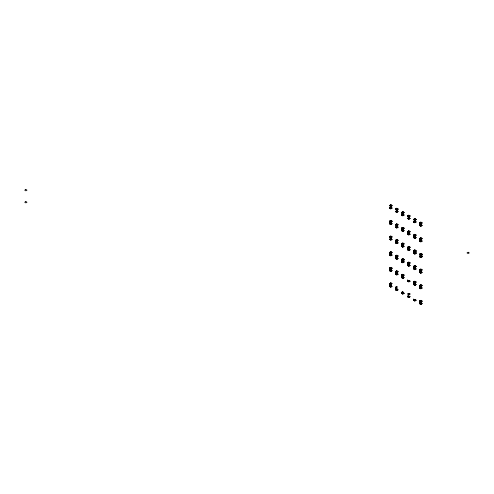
<?xml version="1.0" encoding="UTF-8"?>
<svg xmlns="http://www.w3.org/2000/svg" width="494" height="494" viewBox="0 0 494 494"><rect width="100%" height="100%" fill="white"/><g stroke="black" fill="none" stroke-linecap="round" stroke-linejoin="round"><path stroke-width="0.74" d="M389.649 205.411L390.803 204.751L391.952 205.411L391.952 205.856L390.803 205.195L389.649 205.856L389.649 205.411L390.803 206.078L391.952 205.411M389.649 205.813L390.803 206.523L391.952 205.813L390.803 204.751M389.649 207.986L390.803 207.301L391.952 207.968L390.803 208.919L389.649 207.968L390.803 208.919M390.803 207.412L389.649 208.073L390.803 208.74L391.952 208.073L390.803 207.319L389.649 208.252M390.803 208.653L391.952 207.968M396.812 208.215L396.812 208.659L395.657 209.326L395.657 208.882L396.812 208.215L397.96 208.882L397.96 209.326L396.812 209.993L395.657 209.283M397.411 209.011L396.207 209.641L396.262 211.784L397.411 211.123L397.355 208.981M395.657 208.882L396.812 209.549L397.96 208.882M396.812 209.944L397.96 209.283L396.812 208.616L397.96 209.326M397.96 211.722L396.812 212.389L395.657 211.722L396.812 211.055L397.96 211.722L396.812 210.771L397.96 211.543L396.812 212.21L395.657 211.543M396.207 211.753L397.355 211.086M396.812 212.117L397.96 211.438M402.814 215.853L401.665 214.909L402.814 214.242L403.969 214.909L402.814 215.853L401.665 215.186L401.665 212.352L402.814 211.685L403.969 212.352L403.969 212.797L402.814 212.13L401.665 212.747L402.814 213.457L403.969 212.747L402.814 211.685M401.665 212.797L402.869 212.161M403.969 212.352L402.814 213.013L401.665 212.352M390.803 224.56L389.649 223.615L390.803 222.948L391.952 223.634L390.803 224.56L389.649 223.899L389.649 221.059L390.803 220.392L391.952 221.059L391.952 221.503L390.803 222.17L389.649 221.503L390.853 220.867M401.665 215.186L402.814 214.526L403.969 215.186M391.952 221.059L390.803 221.726L389.649 221.059M391.952 221.46L390.803 222.121L389.649 221.46L390.803 220.793L391.952 221.503M402.814 215.588L403.969 214.909M389.649 223.899L390.803 223.232L391.952 223.899M391.952 223.615L390.803 224.387L389.649 223.72L390.853 222.979L390.853 221.571M407.674 215.816L408.822 215.156L409.977 215.816L409.977 216.261L408.822 215.594L407.674 216.261L407.674 215.816L408.822 216.483L409.977 215.816M409.427 215.946L408.272 216.613L408.217 218.694L408.618 218.521L408.272 218.725L408.272 216.613L409.372 215.915L409.31 218.126L409.254 216.847M395.657 224.968L395.657 224.529L396.812 223.862L397.96 224.529L397.96 224.968L396.812 224.264L395.657 224.968L396.812 225.635L397.96 224.924M407.674 216.218L408.822 216.928L409.977 216.218L408.822 215.156M407.674 218.391L408.822 217.706L409.977 218.373L408.822 219.324L407.674 218.373L408.822 219.324M408.822 217.817L407.674 218.478L408.822 219.145L409.977 218.478L408.822 217.724L407.674 218.657M397.355 224.622L396.207 225.289L396.262 227.431L396.435 225.406L397.96 224.529M396.262 225.32L397.411 224.653M396.491 225.437L397.182 225.036L397.182 226.9L397.355 225.326M408.822 219.058L409.977 218.373M395.657 227.098L396.812 226.419L397.96 227.098L396.812 228.03L395.657 227.079L396.812 228.03M396.812 226.524L395.657 227.191L396.812 227.851L397.96 227.191L396.756 226.45M395.657 227.364L396.812 226.703L397.96 227.364M396.812 227.765L397.96 227.079M414.83 218.62L414.83 219.064L413.676 219.731L413.676 219.287L414.83 218.62L415.985 219.287L415.985 219.731L414.83 220.398L413.676 219.688M415.435 219.416L414.225 220.046L414.281 222.189M415.985 219.287L414.509 220.194L414.225 222.158M402.814 229.883L403.969 230.568L402.814 231.501L401.665 230.834L401.665 227.993L402.814 227.333L403.969 227.993L403.969 228.438L402.814 229.105C401.153 226.771 401.208 231.346 402.814 231.322L403.969 230.655L402.814 229.994M413.676 221.862L414.83 221.176L415.985 221.843L414.83 222.794L413.676 221.843L414.83 222.794M414.83 221.281L413.676 221.948L414.83 222.615L415.985 221.862L414.83 222.51M402.437 228.71L402.382 230.76M413.676 222.127L414.83 221.46L415.985 222.127M403.969 227.993L402.814 228.66L402.814 231.501M402.814 228.839L403.969 228.172L402.814 227.506L401.665 228.172L402.968 228.926M415.151 221.627L415.38 219.379M403.969 228.395L402.585 229.173L401.431 228.481L402.814 227.728L403.969 228.438M389.649 236.706L390.803 236.039L391.952 236.706L391.952 237.145L390.803 237.812L389.649 236.706L390.803 237.367L390.803 237.812M389.649 237.145L390.803 236.435L391.952 237.145M401.665 230.655L401.82 228.086M391.402 236.83L390.198 237.466L390.198 239.578L391.353 238.911L391.353 237.503M390.482 237.608L391.952 236.706M402.789 231.173L403.969 230.55M391.174 237.213L391.174 238.275L390.482 238.676L390.427 237.577M389.649 239.275L390.803 238.596L391.952 239.275L390.803 240.208L389.649 239.257L390.803 239.942L391.952 239.257M389.649 239.541L390.803 238.88L391.952 239.541M420.839 224.647L421.987 225.307L420.839 226.258L419.684 225.591L419.684 222.757L420.839 222.09L421.987 222.757L421.987 223.202L420.839 222.535L420.839 222.09M419.684 223.202L420.894 222.566M421.987 222.757L420.839 223.418L419.684 222.757M408.976 232.483L407.674 231.464L408.822 230.797L409.977 231.464L409.977 231.908L408.791 232.557L407.674 231.908L407.674 234.304L408.822 234.965L409.977 234.304L408.822 233.353M420.894 224.677L419.684 225.418L420.839 226.079L421.987 225.418L420.839 224.665M408.427 234.255L408.371 232.137L408.353 234.298M419.684 225.591L420.839 224.931L421.987 225.591M409.977 231.464L408.822 232.304L409.977 231.643L408.822 230.976L407.674 231.643L408.976 232.39L408.594 232.637L407.439 231.945L408.822 231.198L409.977 231.908M396.812 243.678L395.657 242.727L396.812 242.06L397.96 243.011L396.812 243.678L395.657 243.011L395.657 240.17L396.812 239.504L397.96 240.17L397.96 240.615L396.812 241.282L395.657 240.572L396.812 239.905L397.96 240.615L396.812 241.239M420.839 226.258L421.987 225.307M395.657 240.615L396.861 239.979M396.577 240.331L395.885 240.732L395.885 241.794L396.577 241.393M407.822 233.903L408.976 234.699L408.976 232.217L407.674 231.464M397.96 240.17L396.812 240.837L395.657 240.17M408.822 234.724L409.977 234.02M395.657 243.011L396.812 242.344L397.96 243.011M397.96 242.727L396.812 243.499L395.657 242.832L396.861 242.091L396.861 240.683M415.985 237.768L414.83 236.836L415.985 237.768L414.83 238.435L413.676 237.768L413.676 234.934L414.83 234.267L415.985 234.934L415.985 235.372L414.83 236.039L413.676 235.372L414.83 234.662L415.985 235.372M415.38 235.027L414.225 235.694L415.435 235.058L415.435 237.169L414.281 237.836L414.281 235.663M413.676 234.934L414.83 235.595L415.985 234.934M402.814 245.53L403.969 246.21L402.814 247.142L401.665 246.481L401.665 243.641L402.814 242.974L403.969 243.641L403.969 244.085L402.585 244.814L401.431 244.122L401.82 243.9M401.665 244.085L402.814 243.375L403.969 244.085M402.27 244.431L403.419 243.764L403.419 245.876L402.419 246.457L402.419 244.345M403.969 243.641L402.814 244.308L402.814 247.142M414.225 237.805L415.38 237.139M402.814 244.481L403.969 243.82L402.814 243.153L401.665 243.82L402.968 244.616M402.968 244.567L402.585 244.814M389.649 255.009L390.803 255.676L391.952 255.009L390.803 254.256L391.952 255.188L390.803 255.855L389.649 255.188L389.649 252.348L390.803 251.681L391.952 252.348L391.952 252.792L390.803 252.125L389.649 252.792L390.803 253.459L391.952 252.749L390.803 251.681M415.985 237.484L414.83 238.17L413.676 237.484L413.731 235.342M401.665 246.234L402.968 246.772M390.254 253.138L391.402 252.477L391.402 254.583L390.254 255.25L390.254 253.076M389.649 252.348L390.803 253.014L391.952 252.348M403.969 246.197L402.814 246.901L401.665 246.173M389.649 255.188L390.803 254.521L391.952 255.188M419.684 239.09L419.684 238.398L420.839 237.731L421.987 238.398L421.987 238.843L420.839 239.51L419.684 238.843L420.839 238.133L421.987 238.843L420.839 239.467L419.684 238.8M391.952 254.904L390.803 255.583L389.649 254.904L390.853 255.54L390.853 253.428L389.649 252.749M419.739 238.874L420.894 238.207M421.987 238.398L420.839 239.065L419.684 238.398M420.839 241.64L419.684 240.955L420.839 240.288L421.987 240.973L420.839 241.906L419.684 241.239L419.684 240.158L420.66 239.658L420.66 238.59M408.976 248.087L407.674 247.284L408.822 246.444L409.977 247.105L409.977 247.55L408.822 248.216L407.674 247.488L408.89 247.914M420.66 239.658L419.684 240.158M407.674 247.284L408.822 246.617L409.977 247.284L408.822 247.951M407.729 247.587L408.878 246.92M420.894 240.319L419.684 241.06L420.839 241.727L421.987 240.973L420.839 241.906M419.684 241.239L420.839 240.572L421.987 241.239M408.822 247.772L409.977 247.105M408.594 248.284L409.977 247.506L408.822 246.839L407.439 247.618L408.594 248.26M395.657 258.387L396.812 257.707L397.96 258.652L396.812 259.319L395.657 258.652L395.657 255.818L396.812 255.151L397.96 255.818L397.96 256.263L396.812 255.596L395.657 256.263L396.812 256.923L397.96 256.213L396.812 255.151M396.861 255.626L395.713 256.293L395.713 258.405M397.96 255.818L396.812 256.479L395.657 255.818M408.384 249.871L408.31 247.834M408.791 250.285L409.977 249.661L408.822 250.612L407.674 249.945L407.674 247.488L408.976 248.13M395.657 258.652L396.812 257.992L397.96 258.652M396.812 259.319L397.96 258.374M413.676 250.575L414.83 249.908L415.985 250.575L415.985 253.416L414.83 254.083L413.676 253.416L413.676 250.575L414.83 251.242L415.985 250.575M414.83 250.31L415.985 251.02L414.83 251.687L413.676 250.977L414.83 249.908M413.676 251.02L414.886 250.384M401.665 259.282L402.814 258.621L403.969 259.282L403.969 262.123L402.814 262.789L401.665 262.123L401.665 259.282L402.814 259.949L403.969 259.282M414.886 252.496L413.676 253.237L414.83 253.904L415.985 253.237L414.83 252.57M401.949 260.079L402.641 260.48L401.949 260.079L401.894 261.974L402.814 261.172L403.969 261.839L402.814 262.61L401.665 261.944L402.814 261.19M413.676 253.416L414.83 252.749L415.985 253.416M389.649 267.995L390.958 268.748L390.958 271.231L389.649 270.521L390.803 269.885L391.952 270.564L390.803 271.496L389.649 270.829L389.649 267.995L390.803 267.328L391.952 267.995L391.952 268.433L390.803 269.1M414.83 254.083L415.985 253.132M389.649 268.433L390.803 267.773L391.952 268.433M391.402 268.119L390.198 268.755L390.353 270.749M401.665 262.123L402.814 261.456L403.969 262.123M391.952 267.995L390.803 268.835L391.952 268.168L390.803 267.507L389.649 268.168L390.958 268.946M391.952 268.39L390.569 269.168L389.42 268.501L390.803 267.328M389.649 270.829L390.803 270.169L391.952 270.829M419.684 254.046L420.839 253.379L421.987 254.046L421.987 256.886L420.839 257.547L419.684 256.886L419.684 254.046L420.839 254.713L421.987 254.046M419.684 254.49L420.839 253.379M391.952 270.545L390.803 271.317L389.649 270.589L390.803 269.99L391.952 270.656M419.739 254.521L420.894 253.854M408.822 266.26L407.674 265.309L408.822 264.642L409.977 265.593L408.822 266.26L407.674 265.593L407.674 262.752L408.822 262.086L409.977 262.752L409.977 263.197L408.822 262.53L407.674 263.197L408.822 263.864L409.977 263.154L408.822 262.086M421.987 254.441L420.839 255.151L419.684 254.441M419.684 256.614L420.894 255.966M419.684 256.886L420.839 256.219L421.987 256.886M409.427 262.882L408.272 263.543L408.272 265.655L408.272 263.481L409.372 262.845L409.427 264.988L409.199 263.259M407.674 262.752L408.822 263.419L409.977 262.752M395.811 271.725L395.428 271.972L396.577 272.639L396.96 272.392L395.657 271.459L396.812 270.798L397.96 271.459L397.96 271.904L396.812 271.194L395.657 271.904M395.657 271.638L396.812 270.971L397.96 271.638L396.812 272.305L397.96 271.459M420.839 257.547L421.987 256.602M408.822 264.747L407.674 265.414L408.822 266.081L409.977 265.414L408.822 264.661L407.674 265.593M396.207 272.219L397.355 271.558M396.262 272.256L397.411 271.589M409.372 264.957L409.143 263.852M396.812 273.349L397.96 274.3L395.731 273.201L396.843 273.824M396.577 272.639L397.96 271.861M408.822 265.988L409.977 265.309M395.811 273.904L396.96 274.701L396.96 272.213L395.657 271.459M396.812 273.46L397.96 274.121L396.812 274.788L395.867 273.935M395.657 274.121L395.811 271.552M396.793 273.818L395.867 273.12M396.207 274.306L397.355 273.67M396.812 274.72L397.96 274.016M396.812 274.967L396.812 272.503L395.657 271.836L395.657 274.3L396.812 274.967L397.96 274.3M414.602 268.242L415.985 269.057L414.83 269.724L413.676 269.057L413.676 266.223L414.83 265.556L415.985 266.223L415.985 266.667L414.83 267.328L413.676 266.667L414.83 265.556M413.731 266.698L414.886 266.031M415.985 266.223L414.83 266.884L413.676 266.223M414.83 267.285L415.985 266.618L414.83 265.957L415.985 266.667M402.814 276.819L403.969 277.505L402.814 278.431L401.665 277.77L401.665 274.93L402.814 274.263L403.969 274.93L403.969 275.374L402.814 274.664L401.431 275.442L402.585 276.103L403.969 275.331M401.721 275.405L402.869 274.738L402.814 274.263M413.91 266.779L413.731 268.804L413.787 266.667M402.437 275.64L402.382 277.696M402.814 275.596L403.969 274.93M402.814 275.769L403.969 275.109L402.814 274.442L401.665 275.109L402.968 275.88M389.649 283.636L390.803 282.883L391.952 283.55L390.803 284.303L389.649 283.55L389.649 286.477L390.803 287.144L391.952 286.477L390.803 285.588L389.717 286.217L390.865 286.928L390.865 285.995L389.729 285.415M402.845 277.295L401.739 276.671L403.969 277.77M415.985 268.773L414.83 269.458L413.96 268.674M402.814 276.924L403.969 277.591L402.814 278.258L401.665 277.523L401.869 275.312M401.665 277.591L401.82 275.016M390.803 284.217L391.952 283.55M402.801 277.282L401.875 276.591M402.789 278.11L403.969 277.486M390.803 285.612L389.649 286.298L390.803 286.965L391.952 286.254L390.803 285.631M389.649 286.477L390.878 285.68L390.878 283.019L389.729 283.68L389.729 286.341M390.865 285.995L390.803 287.144M420.839 271.577L421.987 272.243L420.839 273.194L419.684 272.527L419.684 269.687L420.839 269.026L421.987 269.687L421.987 270.132L420.839 269.465L419.684 270.132L420.839 270.798L421.987 270.088L420.839 269.421L419.455 270.175L420.604 270.842L420.993 270.619M420.289 270.484L421.438 269.817L421.438 271.928L420.233 272.534L420.233 270.446L421.388 269.786L421.388 271.898M421.987 269.687L420.839 270.533L421.987 269.866L420.839 269.199L419.684 269.866L420.993 270.712M420.839 271.595L421.987 272.348L420.839 273.015L419.684 272.348L419.869 270.064M419.684 272.527L420.839 271.861L421.987 272.527M407.735 280.092L407.735 281.03L408.822 280.351L409.977 281.234L408.822 281.901L407.674 281.234L407.674 280.129L408.89 280.82L407.735 280.154M396.812 289.101L397.96 289.768L396.812 289.058L395.657 289.768L396.812 290.435L397.96 289.725L396.812 290.608L395.657 289.947L395.657 287.107L396.886 286.483L396.886 289.144L395.731 289.811L395.731 287.15L396.886 286.483M421.987 272.243L420.839 272.947L419.684 272.287M407.674 281.234L408.822 280.573L409.977 281.234M395.799 288.842L396.873 289.465L395.799 288.842L395.793 289.78M395.855 288.941L396.873 289.527M408.822 281.722L409.977 281.061L408.822 281.901M395.657 289.947L396.812 289.28L397.96 289.947M414.602 283.043L414.985 282.796L413.676 281.864L414.83 281.197L415.985 281.864L415.985 282.309L414.602 283.043L413.447 282.352L413.83 282.13M413.676 282.043L414.83 281.376L415.985 282.043L414.83 282.71M414.83 283.754L415.985 284.439L414.83 285.371L413.676 284.705L413.676 282.241L414.83 281.599L415.985 282.309M413.892 282.253L413.737 284.427M414.299 282.667L414.312 284.742M415.985 281.864L414.83 282.531L414.83 285.371M415.985 284.705L413.75 283.605L414.861 284.229M413.892 284.34L414.83 285.192L415.985 284.525L414.83 283.865M413.676 284.525L413.83 281.957M414.818 284.223L413.892 283.525M401.727 292.405L402.882 291.676L401.665 292.368L402.882 292.93L401.727 292.269L401.665 293.411L402.814 294.078L403.969 293.189L402.814 293.837M414.954 284.958L414.799 282.957M414.83 285.124L415.985 284.421M401.665 293.411L402.814 292.744L403.969 293.411M402.882 292.93L402.814 294.078M403.969 293.214L402.814 293.899L401.665 293.238L402.814 292.572L403.969 293.214L402.814 292.572L401.665 293.17L402.882 293.794M420.839 287.224L421.987 287.909L420.839 288.836L419.684 288.175L419.684 285.334L420.839 284.668L421.987 285.334L421.987 285.779L420.839 286.44M419.746 285.81L420.894 285.143M420.456 286.045L420.4 288.101M420.839 286.001L421.987 285.334M420.839 286.174L421.987 285.513L420.839 284.847L419.684 285.513L420.993 286.285M407.674 293.955L408.822 293.288L409.977 294.041L408.822 294.708L407.674 294.041L408.822 293.374L409.977 294.041M419.684 287.996L420.894 287.255M409.977 293.955L408.822 294.708M420.456 288.132L420.326 286.057M420.808 288.515L421.987 287.891L420.839 288.663L419.684 287.928M407.674 296.703L408.822 295.992L409.977 296.678C409.205 295.344 406.198 297.079 408.822 297.369L409.977 296.659L408.822 297.549L407.674 296.882M407.735 296.622L408.89 297.332C409.785 296.116 406.167 295.307 408.822 296.505M414.898 299.87L413.676 299.241L414.898 299.87L414.83 301.013L413.676 300.352L414.898 300.797M413.676 300.352L414.83 299.685L415.985 300.13L414.83 300.772L413.676 300.173L414.83 299.463L415.985 300.148L414.83 300.84M414.83 301.013L415.985 300.352M419.838 301.068L419.684 303.637L420.839 304.304L421.987 303.532L420.839 304.483L419.684 303.816L419.684 300.976L420.839 300.315L421.987 300.976L421.987 301.42L420.839 300.315M419.838 301.241L419.455 301.488L420.604 302.155L421.987 301.377M419.684 301.42L420.839 300.71M419.746 301.457L420.894 300.79M420.246 301.748L420.382 303.822M420.839 301.643L421.987 300.976M420.839 301.822L421.987 301.155L420.839 300.488L419.684 301.155L420.993 301.951M420.993 301.908L420.604 302.155M419.684 303.575L420.894 302.896M420.4 303.742L420.264 301.735L420.456 303.779M415.985 219.731L414.83 219.064L415.985 219.688L414.83 220.349L413.676 219.287M409.254 216.23L409.31 218.126M408.618 216.662L408.618 218.521M414.83 221.195L415.985 221.948M420.721 224.708L420.721 223.467M390.803 207.585L391.952 208.252M408.822 217.99L409.977 218.657M414.509 222.059L414.46 220.163M419.684 225.307L420.839 225.993M395.657 211.722L396.812 212.389M396.756 224.338L397.306 224.653M395.657 224.529L396.812 225.19L396.812 225.635L395.657 224.924M401.665 227.993L402.968 228.747L402.968 231.235L401.665 230.525M401.721 228.314L402.968 229.018M401.665 228.37L402.863 229.043M408.871 232.513L407.674 231.84L408.822 231.241L408.822 230.797M413.676 235.329L414.83 235.996M390.803 223.053L391.952 223.72M408.822 233.458L409.977 234.125L408.822 234.792L407.674 234.057M414.83 236.929L415.985 237.595L414.83 238.256L413.676 237.595M420.839 240.399L421.987 241.06M390.569 223.084L390.624 221.25M402.814 230.167L403.969 230.834M408.822 233.637L409.977 234.304M401.82 230.439L402.968 231.167M408.976 234.638L407.778 233.965L407.778 231.877M420.839 253.78L421.987 254.49M414.83 250.415L415.929 251.051L415.929 253.163L414.83 252.465L413.676 253.132L414.83 253.817M420.839 253.885L421.938 254.521M401.665 243.641L402.968 244.394L402.968 246.877L401.77 246.142M407.674 247.105L408.976 247.864L408.976 250.347L407.822 249.594M401.721 243.783L402.882 244.444M402.968 244.66L401.721 243.956L402.814 244.746M391.174 238.275L391.118 237.182M408.822 249.001L409.977 249.68M420.839 255.935L421.987 256.614M396.812 242.165L397.96 242.832M402.814 245.635L403.969 246.302L402.814 246.969L401.665 246.302L401.82 243.727M408.822 249.106L409.977 249.773L408.822 250.433L407.674 249.773L407.822 247.198M402.814 245.814L403.969 246.481M408.822 249.279L409.977 249.945M408.976 250.242L407.674 249.705L407.809 247.537M407.674 249.637L408.822 250.372M419.684 256.602L420.839 257.281M402.764 259.091L403.969 259.727L402.814 260.394L401.665 259.727L402.814 259.06L403.969 259.683L402.814 260.35L401.665 259.683L402.814 258.621M419.684 269.687L420.993 270.44L420.993 272.929L419.684 272.219L420.993 272.861M419.746 269.835L420.9 270.496M395.657 256.213L396.812 256.88M413.676 266.618L414.886 267.297M419.684 270.07L420.882 270.737M419.455 270.199L420.604 270.866M396.812 257.726L397.96 258.479L396.812 259.146L395.657 258.479L396.861 257.738L396.861 256.33M403.969 261.944L402.764 261.203L402.764 259.795M414.83 268.131L415.985 268.884L414.83 269.545L413.676 268.884M408.822 264.926L409.977 265.593M414.83 268.396L415.985 269.057M402.869 262.475L402.641 260.48M408.272 265.593L407.723 265.278L407.723 263.166L408.822 263.815L408.822 263.419M413.787 268.773L414.886 269.409M395.657 258.374L396.812 259.054M401.665 261.839L402.814 262.524M401.665 274.93L402.968 275.683L402.968 278.165L401.665 277.461M413.676 281.864L414.985 282.617L414.985 285.106L413.676 284.396M419.684 285.334L420.993 286.088L420.993 288.57L419.684 287.866L420.993 288.508M389.704 268.31L390.958 269.014M396.96 272.484L395.719 271.601M401.721 275.244L402.968 275.948M414.985 282.883L413.744 282.006M419.746 285.649L420.993 286.353M389.649 268.372L390.847 269.039M401.665 275.306L402.863 275.979M413.676 282.241L414.88 282.914M419.684 285.711L420.888 286.378M420.839 287.329L421.987 287.996M420.839 287.508L421.987 288.175M389.754 270.496L390.958 271.163M395.762 273.966L396.96 274.633M401.82 277.369L402.968 278.103M413.83 284.309L414.985 285.038M408.89 281.66L407.704 280.975L408.89 281.685L408.822 280.796M390.803 282.969L391.952 283.636M419.684 300.976L420.993 301.735L420.993 304.218L419.838 303.464L420.993 304.113M419.746 301.124L420.9 301.785M419.746 301.297L420.993 302.001M402.882 291.744L402.814 292.744M419.684 301.359L420.839 302.087M420.839 302.865L421.987 303.551M415.985 300.173L414.83 299.685M420.839 302.976L421.987 303.637L420.839 304.304L419.684 303.507M391.952 286.477L390.803 285.81L390.803 282.883M408.822 296.215L409.977 296.882M420.839 303.149L421.987 303.816M408.89 296.4L407.816 295.776L407.748 296.746M401.665 292.306L402.882 292.998M413.676 299.241L414.898 299.932M395.719 289.682L396.873 290.392L396.873 289.465M420.839 223.239L420.839 224.931M420.839 237.731L420.839 238.176M420.839 238.88L420.839 240.572M420.839 254.527L420.839 256.219M420.839 269.026L420.839 269.465M420.839 270.731L420.839 273.194M420.839 284.668L420.839 285.112M420.839 285.816L420.839 288.836M420.839 301.464L420.839 304.483M420.388 270.36L420.443 272.503M420.4 286.014L420.382 288.175M420.308 270.403L420.289 272.571M419.894 285.717L419.894 287.829M419.894 301.365L419.894 303.477M419.838 269.78L419.838 272.262M419.838 285.421L419.838 287.909M415.201 219.793L415.201 221.658M414.83 234.267L414.83 234.712M414.83 235.595L414.83 236.039M414.83 251.057L414.83 252.749M414.83 266.704L414.83 269.724M414.83 281.197L414.83 281.642M413.731 251.051L413.731 253.163M413.744 299.203L413.744 300.136M408.89 232.266L408.865 234.601M408.878 247.624L408.871 250.242M408.822 216.483L408.822 216.928M408.822 232.507L408.822 234.965M408.822 246.444L408.822 246.889M408.822 247.593L408.822 250.612M408.452 263.629L408.507 265.525M408.384 247.784L408.365 249.952M408.297 232.18L408.279 234.341M407.822 231.55L407.822 234.039M402.814 212.834L402.814 214.526M402.814 227.333L402.814 227.771M402.814 242.974L402.814 243.419M402.814 259.764L402.814 262.789M402.869 275.442L402.814 278.431M402.382 228.673L402.283 230.883L402.301 228.716M402.382 275.609L402.283 277.819L402.301 275.652M402.363 244.308L402.27 246.518M401.795 292.306L401.795 293.17M397.355 272.262L397.411 273.701L396.41 274.275L396.41 272.163M397.306 225.357L397.306 226.765M396.873 272.268L396.855 274.596M396.812 209.549L396.812 209.993M396.812 223.862L396.812 224.307M396.812 239.504L396.812 239.948M396.812 240.652L396.812 242.344M396.812 256.3L396.812 257.992M396.812 270.798L396.812 271.237M396.812 286.44L396.812 289.28M396.355 272.132L396.336 274.3M396.281 272.175L396.262 274.343M395.713 240.646L395.713 242.758M395.762 271.879L395.731 274.016M391.402 237.534L391.402 238.942L390.254 239.609L390.254 237.497M391.402 268.822L391.402 270.23L390.254 270.873L390.272 268.705M391.353 268.792L391.353 270.199M390.865 268.798L390.847 271.126M390.803 206.078L390.803 206.523M390.803 220.392L390.803 220.837M390.803 221.54L390.803 223.232M390.803 236.039L390.803 236.484M390.803 253.014L390.803 255.855M390.803 269.039L390.803 271.496M390.353 268.662L390.328 270.829M389.933 221.652L389.933 223.51L389.877 221.615M389.834 268.366L389.834 270.453M389.803 268.081L389.803 270.564M25.855 189.517L24.7 190.184L25.855 190.851L27.003 190.184L25.855 189.517M25.855 201.589L24.7 202.25L25.855 202.917L27.003 202.25L25.855 201.589M390.803 204.924L389.649 205.59L390.803 206.257L391.952 205.59L390.803 204.924M396.812 208.394L395.657 209.061L396.812 209.728L397.96 209.061L396.812 208.394M402.814 211.864L401.665 212.525L402.814 213.192L403.969 212.525L402.814 211.864M390.803 220.571L389.649 221.238L390.803 221.899L391.952 221.238L390.803 220.571M402.869 214.273L401.665 215.014L402.814 215.68L403.969 215.014L402.814 214.26M408.822 215.328L407.674 215.995L408.822 216.662L409.977 215.995L408.822 215.328M396.812 224.041L395.657 224.702L396.812 225.369L397.96 224.702L396.812 224.041M414.83 218.799L413.676 219.466L414.83 220.133L415.985 219.466L414.83 218.799M390.803 236.218L389.649 236.879L390.803 237.546L391.952 236.879L390.803 236.218M390.803 238.701L389.649 239.368L390.803 240.028L391.952 239.368L390.803 238.701M420.839 222.269L419.684 222.93L420.839 223.597L421.987 222.93L420.839 222.269M420.839 222.491L419.684 223.152L420.839 223.862L421.987 223.152L420.839 222.491M396.812 239.683L395.657 240.35L396.812 241.016L397.96 240.35L396.812 239.683M414.83 234.446L413.676 235.107L414.83 235.774L415.985 235.107L414.83 234.446M403.363 243.733L402.209 244.4L402.209 246.487L403.363 245.845L403.363 243.733M390.803 251.86L389.649 252.527L390.803 253.194L391.952 252.527L390.803 251.86M391.353 252.446L390.198 253.107L390.198 255.219L391.353 254.552L391.353 252.446M420.839 237.91L419.684 238.577L420.839 239.244L421.987 238.577L420.839 237.91M396.812 255.33L395.657 255.991L396.812 256.658L397.96 255.991L396.812 255.33M414.83 250.088L413.676 250.754L414.83 251.421L415.985 250.754L414.83 250.088M402.814 258.794L401.665 259.461L402.814 260.128L403.969 259.461L402.814 258.794M420.839 253.558L419.684 254.225L420.839 254.885L421.987 254.225L420.839 253.558M408.822 262.265L407.674 262.932L408.822 263.598L409.977 262.932L408.822 262.265M420.839 256.04L419.684 256.707L420.839 257.374L421.987 256.707L420.839 256.04M414.83 265.735L413.676 266.396L414.83 267.063L415.985 266.396L414.83 265.735M468.145 252.243L466.997 252.909L468.145 253.576L469.3 252.909L468.145 252.243M420.839 285.069L419.455 285.847L420.604 286.508L421.987 285.736L420.839 285.069M420.085 223.276L420.085 225.141L420.085 223.276"/></g></svg>
